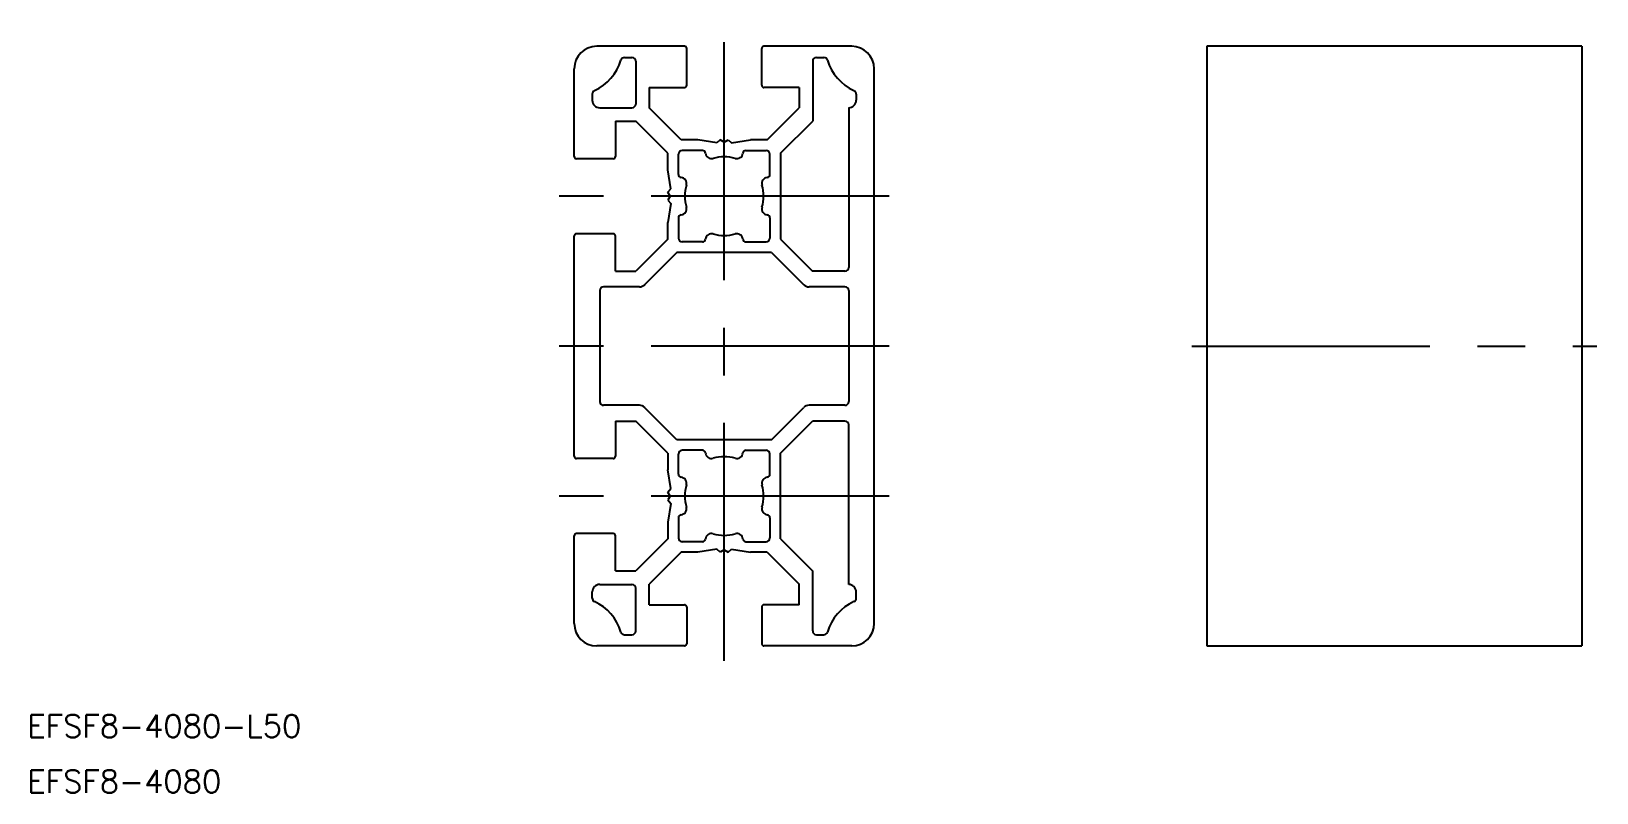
# Model space of a CAD drawing. Extents: x -92 to 116, y -40 to 62.
import ezdxf

# ---------------------------------------------------------------- set-up
doc = ezdxf.new("R2010")
doc.units = 0
doc.linetypes.add('CENTER', pattern=[50.8, 31.75, -6.35, 6.35, -6.35])
doc.layers.get('0').update_dxf_attribs({"linetype": 'CONTINUOUS'})
doc.layers.add('CENTER', color=1, linetype='CONTINUOUS')
doc.styles.get("Standard").update_dxf_attribs({"font": 'txt.shx', "height": 3, "bigfont": 'bigfont.shx'})

msp = doc.modelspace()

# ---------------------------------------------------------------- linework, layer by layer
at = {"color": 7, "linetype": 'CONTINUOUS'}
for p, q in [((-5.3, 60), (-17, 60)), ((-13.29, 58.5), (-12.3, 58.5)), ((-5, 54.8), (-5, 59.7)), ((5, 54.8), (5, 59.7)), ((17, 60), (5.3, 60)), ((12.3, 58.5), (13.29, 58.5)), ((114.35, 60), (64.35, 60)), ((64.35, 60), (64.35, -20)), ((114.35, 60), (114.35, -20)), ((-20, 45.3), (-20, 57)), ((-11.8, 58), (-11.8, 52.3)), ((11.8, 58), (11.8, 50.03)), ((20, -17), (20, 57)), ((-10, 54.5), (-5.3, 54.5)), ((-10, 54.5), (-10, 51.77)), ((10, 54.5), (5.3, 54.5)), ((10, 54.5), (10, 51.77)), ((-17.6, 53.63), (-17.6, 52.8)), ((17.6, 53.63), (17.6, 52.8)), ((-16.6, 51.8), (-12.3, 51.8)), ((-5.73, 47.5), (-10, 51.77)), ((5.73, 47.5), (10, 51.77)), ((16.6, 51.8), (16.6, 30.5)), ((-14.5, 50), (-14.5, 45.3)), ((-14.5, 50), (-11.77, 50)), ((-7.5, 45.73), (-11.77, 50)), ((7.5, 45.73), (11.8, 50.03)), ((-3.5, 47.5), (-5.73, 47.5)), ((-2.9, 46.1), (-5.6, 46.1)), ((-0.99, 47.1), (-3.5, 47.5)), ((-0.52, 47.5), (-0.99, 47.1)), ((0, 47.2), (-0.52, 47.5)), ((0, 47.2), (0.52, 47.5)), ((0.52, 47.5), (0.99, 47.1)), ((0.99, 47.1), (3.5, 47.5)), ((2.9, 46.1), (5.6, 46.1)), ((5.73, 47.5), (3.5, 47.5)), ((-14.8, 45), (-19.7, 45)), ((-7.5, 43.5), (-7.5, 45.73)), ((-6.1, 42.9), (-6.1, 45.6)), ((6.1, 42.9), (6.1, 45.6)), ((7.5, 45.73), (7.5, 34.27)), ((-7.1, 40.99), (-7.5, 43.5)), ((-7.5, 40.52), (-7.1, 40.99)), ((-7.2, 40), (-7.5, 40.52)), ((-7.2, 40), (-7.5, 39.48)), ((-7.5, 39.48), (-7.1, 39.01)), ((-7.1, 39.01), (-7.5, 36.5)), ((-7.5, 34.27), (-7.5, 36.5)), ((-6.1, 37.1), (-6.1, 34.4)), ((6.1, 37.1), (6.1, 34.4)), ((-20, 5.3), (-20, 34.7)), ((-14.8, 35), (-19.7, 35)), ((-14.5, 30), (-14.5, 34.7)), ((-7.5, 34.27), (-11.77, 30)), ((-2.9, 33.9), (-5.6, 33.9)), ((2.9, 33.9), (5.6, 33.9)), ((7.5, 34.27), (11.77, 30)), ((-6.3, 32.5), (-10.61, 28.19)), ((6.3, 32.5), (-6.3, 32.5)), ((6.3, 32.5), (10.61, 28.19)), ((-14.5, 30), (-11.77, 30)), ((16.1, 30), (11.77, 30)), ((-16.6, 27.4), (-16.6, 12.6)), ((-11.31, 27.9), (-16.1, 27.9)), ((16.1, 27.9), (11.31, 27.9)), ((16.6, 27.4), (16.6, 12.6)), ((-11.31, 12.1), (-16.1, 12.1)), ((-6.3, 7.5), (-10.61, 11.81)), ((6.3, 7.5), (10.61, 11.81)), ((16.1, 12.1), (11.31, 12.1)), ((-14.5, 10), (-11.77, 10)), ((-14.5, 10), (-14.5, 5.3)), ((-7.5, 5.73), (-11.77, 10)), ((7.5, 5.73), (11.77, 10)), ((16.1, 10), (11.77, 10)), ((16.6, -11.8), (16.6, 9.5)), ((6.3, 7.5), (-6.3, 7.5)), ((-14.8, 5), (-19.7, 5)), ((-7.5, 5.73), (-7.5, 3.5)), ((-6.1, 2.9), (-6.1, 5.6)), ((-2.9, 6.1), (-5.6, 6.1)), ((2.9, 6.1), (5.6, 6.1)), ((6.1, 2.9), (6.1, 5.6)), ((7.5, -5.73), (7.5, 5.73)), ((-7.1, 0.99), (-7.5, 3.5)), ((-7.5, 0.52), (-7.1, 0.99)), ((-7.2, 0), (-7.5, 0.52)), ((-7.2, 0), (-7.5, -0.52)), ((-7.5, -0.52), (-7.1, -0.99)), ((-7.1, -0.99), (-7.5, -3.5)), ((-7.5, -3.5), (-7.5, -5.73)), ((-6.1, -2.9), (-6.1, -5.6)), ((6.1, -2.9), (6.1, -5.6)), ((-20, -17), (-20, -5.3)), ((-14.8, -5), (-19.7, -5)), ((-14.5, -10), (-14.5, -5.3)), ((-7.5, -5.73), (-11.77, -10)), ((-2.9, -6.1), (-5.6, -6.1)), ((2.9, -6.1), (5.6, -6.1)), ((7.5, -5.73), (11.8, -10.03)), ((-5.73, -7.5), (-10, -11.77)), ((-3.5, -7.5), (-5.73, -7.5)), ((-0.99, -7.1), (-3.5, -7.5)), ((-0.52, -7.5), (-0.99, -7.1)), ((0, -7.2), (-0.52, -7.5)), ((0, -7.2), (0.52, -7.5)), ((0.52, -7.5), (0.99, -7.1)), ((0.99, -7.1), (3.5, -7.5)), ((5.73, -7.5), (3.5, -7.5)), ((5.73, -7.5), (10, -11.77)), ((-14.5, -10), (-11.77, -10)), ((11.8, -18), (11.8, -10.03)), ((-16.6, -11.8), (-12.3, -11.8)), ((-11.8, -18), (-11.8, -12.3)), ((-10, -14.5), (-10, -11.77)), ((10, -14.5), (10, -11.77)), ((-17.6, -13.63), (-17.6, -12.8)), ((-10, -14.5), (-5.3, -14.5)), ((10, -14.5), (5.3, -14.5)), ((17.6, -13.63), (17.6, -12.8)), ((-5, -14.8), (-5, -19.7)), ((5, -14.8), (5, -19.7)), ((-13.29, -18.5), (-12.3, -18.5)), ((12.3, -18.5), (13.29, -18.5)), ((-5.3, -20), (-17, -20)), ((17, -20), (5.3, -20)), ((64.35, -20), (114.35, -20))]:
    msp.add_line(p, q, dxfattribs=at)
for centre, radius, start, end in [((-17, 57), 3, 90, 180), ((-13.29, 58), 0.5, 90, 163.3985), ((-12.3, 58), 0.5, 360, 90), ((-5.3, 59.7), 0.3, 360, 90), ((5.3, 59.7), 0.3, 90, 180), ((12.3, 58), 0.5, 90, 180), ((13.29, 58), 0.5, 16.6015, 90), ((17, 57), 3, 0, 90), ((-20, 60), 6.5, 294.4743, 343.3985), ((20, 60), 6.5, 196.6015, 245.5257), ((-5.3, 54.8), 0.3, 270, 360), ((5.3, 54.8), 0.3, 180, 270), ((-17.1, 53.63), 0.5, 114.4743, 180), ((-16.6, 52.8), 1, 180, 270), ((-12.3, 52.3), 0.5, 270, 0), ((16.6, 52.8), 1, 270, 0), ((17.1, 53.63), 0.5, 0, 65.5257), ((-5.6, 45.6), 0.5, 90, 180), ((-2.9, 45.7), 0.4, 5.0796, 90), ((2.9, 45.7), 0.4, 90, 174.9204), ((5.6, 45.6), 0.5, 0, 90), ((-19.7, 45.3), 0.3, 180, 270), ((-14.8, 45.3), 0.3, 270, 360), ((-1.7, 45.81), 0.8, 185.0796, 286.3194), ((0, 40), 5.25, 73.6806, 106.3194), ((1.7, 45.81), 0.8, 253.6806, 354.9204), ((-5.7, 42.9), 0.4, 180, 264.9204), ((-5.81, 41.7), 0.8, 343.6806, 84.9204), ((5.81, 41.7), 0.8, 95.0796, 196.3194), ((5.7, 42.9), 0.4, 275.0796, 0), ((0, 40), 5.25, 163.6806, 196.3194), ((0, 40), 5.25, 343.6806, 16.3194), ((-5.81, 38.3), 0.8, 275.0796, 16.3194), ((5.81, 38.3), 0.8, 163.6806, 264.9204), ((-5.7, 37.1), 0.4, 95.0796, 180), ((5.7, 37.1), 0.4, 0, 84.9204), ((-19.7, 34.7), 0.3, 90, 180), ((-14.8, 34.7), 0.3, 360, 90), ((-5.6, 34.4), 0.5, 180, 270), ((-2.9, 34.3), 0.4, 270, 354.9204), ((-1.7, 34.19), 0.8, 73.6806, 174.9204), ((0, 40), 5.25, 253.6806, 286.3194), ((1.7, 34.19), 0.8, 5.0796, 106.3194), ((2.9, 34.3), 0.4, 185.0796, 270), ((5.6, 34.4), 0.5, 270, 0), ((16.1, 30.5), 0.5, 270, 0), ((-16.1, 27.4), 0.5, 90, 180), ((-11.31, 28.9), 1, 270, 315), ((11.31, 28.9), 1, 225, 270), ((16.1, 27.4), 0.5, 360, 90), ((-16.1, 12.6), 0.5, 180, 270), ((16.1, 12.6), 0.5, 270, 360), ((-11.31, 11.1), 1, 45, 90), ((11.31, 11.1), 1, 90, 135), ((16.1, 9.5), 0.5, 360, 90), ((-19.7, 5.3), 0.3, 180, 270), ((-14.8, 5.3), 0.3, 270, 0), ((-5.6, 5.6), 0.5, 90, 180), ((-2.9, 5.7), 0.4, 5.0796, 90), ((-1.7, 5.81), 0.8, 185.0796, 286.3194), ((0, 0), 5.25, 73.6806, 106.3194), ((1.7, 5.81), 0.8, 253.6806, 354.9204), ((2.9, 5.7), 0.4, 90, 174.9204), ((5.6, 5.6), 0.5, 0, 90), ((-5.7, 2.9), 0.4, 180, 264.9204), ((-5.81, 1.7), 0.8, 343.6806, 84.9204), ((5.81, 1.7), 0.8, 95.0796, 196.3194), ((5.7, 2.9), 0.4, 275.0796, 0), ((0, 0), 5.25, 163.6806, 196.3194), ((0, 0), 5.25, 343.6806, 16.3194), ((-5.81, -1.7), 0.8, 275.0796, 16.3194), ((5.81, -1.7), 0.8, 163.6806, 264.9204), ((-5.7, -2.9), 0.4, 95.0796, 180), ((5.7, -2.9), 0.4, 0, 84.9204), ((-19.7, -5.3), 0.3, 90, 180), ((-14.8, -5.3), 0.3, 0, 90), ((-5.6, -5.6), 0.5, 180, 270), ((-2.9, -5.7), 0.4, 270, 354.9204), ((-1.7, -5.81), 0.8, 73.6806, 174.9204), ((0, 0), 5.25, 253.6806, 286.3194), ((1.7, -5.81), 0.8, 5.0796, 106.3194), ((2.9, -5.7), 0.4, 185.0796, 270), ((5.6, -5.6), 0.5, 270, 0), ((-16.6, -12.8), 1, 90, 180), ((-12.3, -12.3), 0.5, 360, 90), ((16.6, -12.8), 1, 0, 90), ((-17.1, -13.63), 0.5, 180, 245.5257), ((-20, -20), 6.5, 16.6015, 65.5257), ((-5.3, -14.8), 0.3, 0, 90), ((5.3, -14.8), 0.3, 90, 180), ((20, -20), 6.5, 114.4743, 163.3985), ((17.1, -13.63), 0.5, 294.4743, 360), ((-17, -17), 3, 180, 270), ((-13.29, -18), 0.5, 196.6015, 270), ((-12.3, -18), 0.5, 270, 0), ((12.3, -18), 0.5, 180, 270), ((13.29, -18), 0.5, 270, 343.3985), ((17, -17), 3, 270, 0), ((-5.3, -19.7), 0.3, 270, 0), ((5.3, -19.7), 0.3, 180, 270)]:
    msp.add_arc(centre, radius, start, end, dxfattribs=at)
at = {"layer": 'CENTER', "color": 1, "linetype": 'CENTER'}
for p, q in [((0, -22), (0, 62)), ((22, 40), (-22, 40)), ((22, 20), (-22, 20)), ((62.35, 20), (116.35, 20)), ((22, 0), (-22, 0))]:
    msp.add_line(p, q, dxfattribs=at)

# ---------------------------------------------------------------- texts
at = {"color": 7, "linetype": 'CONTINUOUS'}
for s, p in [('EFSF8-4080-L50', (-92.91, -32.2)), ('EFSF8-4080', (-92.91, -39.58))]:
    msp.add_text(s, height=3, dxfattribs=at).set_placement(p)

doc.saveas('drawing.dxf')
